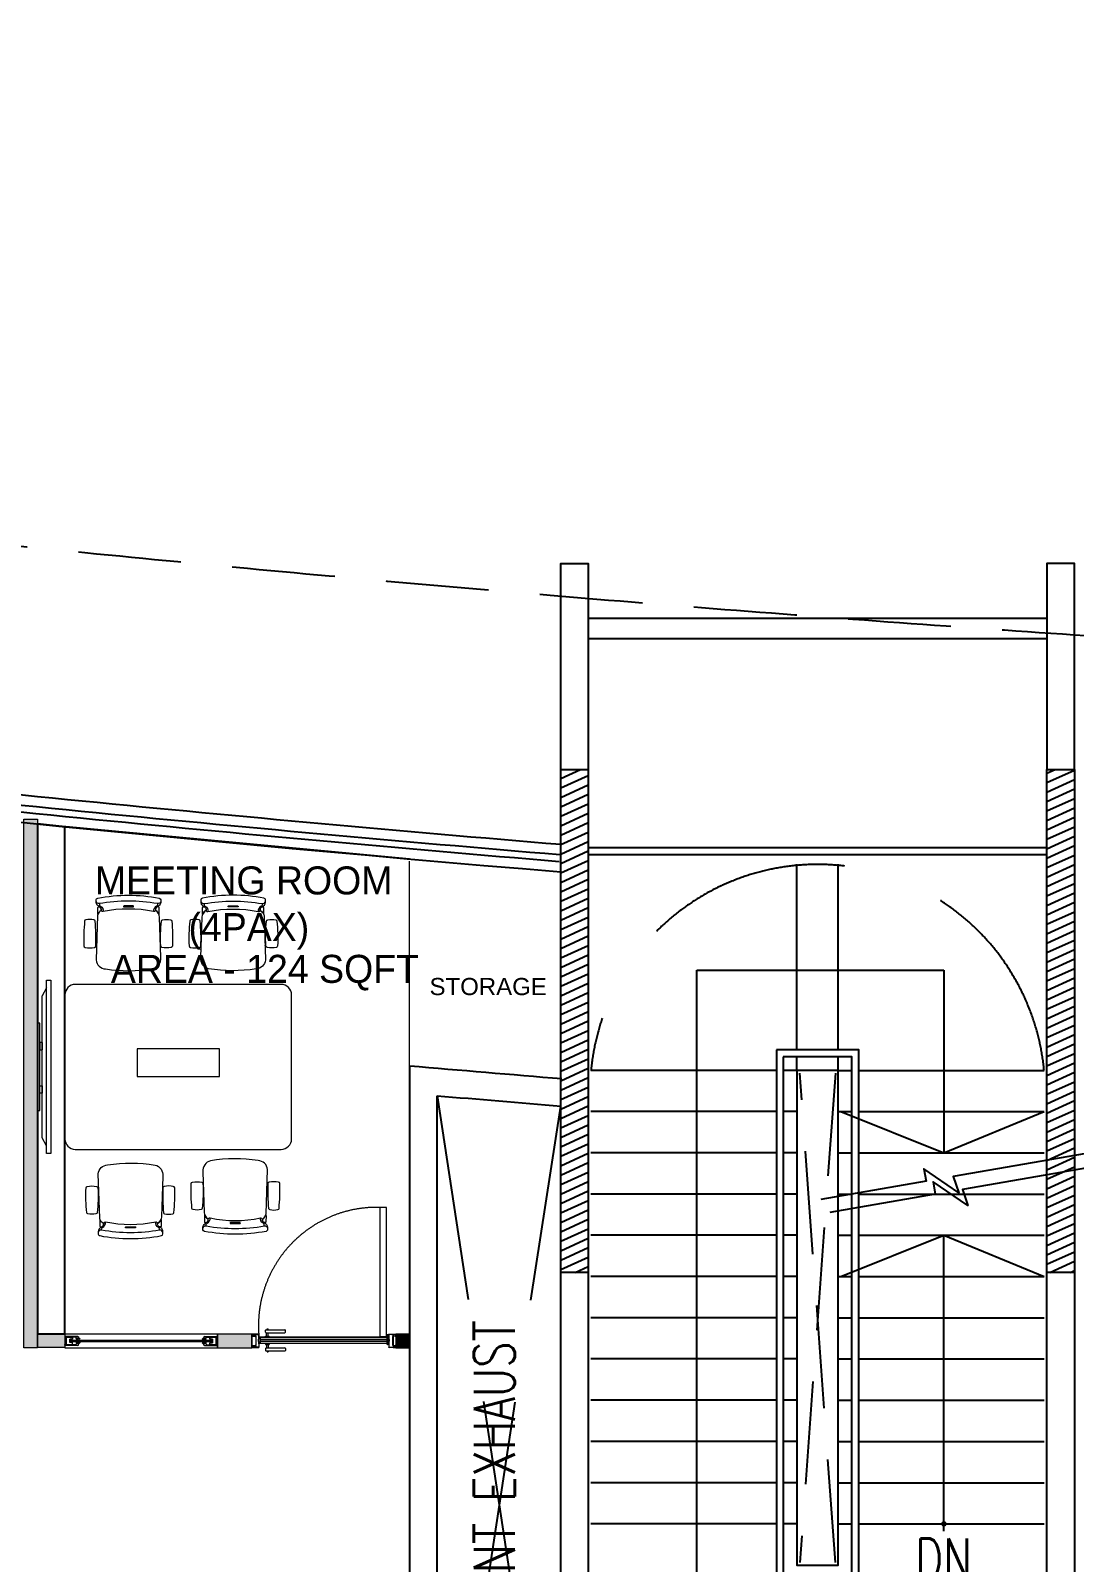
# Model space of a CAD drawing. Header units: millimetres. Extents: x -774950 to -670403, y -1165325 to -1109738.
# Drawn here: x -733254 to -725654, y -1121300 to -1110153 of the extents above; entities that cross this region are included whole.
import ezdxf
from ezdxf.enums import TextEntityAlignment as Align

# ---------------------------------------------------------------- set-up
doc = ezdxf.new("R2010")
doc.units = ezdxf.units.MM
doc.header["$LTSCALE"] = 3000
doc.header["$MEASUREMENT"] = 0
for name, pattern in [('DASHED', [0.75, 0.5, -0.25]), ('DASHED2', [0.375, 0.25, -0.125]), ('HIDDEN', [0.375, 0.25, -0.125])]:
    doc.linetypes.add(name, pattern=pattern)
doc.layers.get('0').update_dxf_attribs({"linetype": 'CONTINUOUS'})
for name, color, linetype, lineweight in [('1-fur', 8, 'CONTINUOUS', 0), ('A-DOOR-FULL', 40, 'CONTINUOUS', 18), ('A-WALL', 26, 'CONTINUOUS', 25), ('AI-FURN', 7, 'CONTINUOUS', 20), ('DR-GLASS', 170, 'CONTINUOUS', 13), ('I- FURN', 251, 'CONTINUOUS', 9), ('IN-DOOR', 8, 'CONTINUOUS', 0), ('PR-ALU SECTION', 8, 'CONTINUOUS', 9), ('PR-HATCH', 8, 'CONTINUOUS', 0), ('PR-LINE', 8, 'DASHED2', 9), ('T-LAYOUT', 7, 'CONTINUOUS', 13), ('TAGING', 253, 'CONTINUOUS', 5), ('TOA- AV', 7, 'CONTINUOUS', 9)]:
    doc.layers.add(name, color=color, linetype=linetype, lineweight=lineweight)
for name, color, linetype in [('CORE-COLUMN', 250, 'CONTINUOUS'), ('HATCH', 8, 'CONTINUOUS'), ('hid', 251, 'HIDDEN'), ('RADIUS', 8, 'HIDDEN'), ('RAILING', 251, 'CONTINUOUS'), ('SLABLINE', 3, 'CONTINUOUS'), ('STAIR', 251, 'CONTINUOUS'), ('str_col_hatch', 8, 'CONTINUOUS'), ('TEXT', 7, 'CONTINUOUS'), ('WALL', 16, 'CONTINUOUS'), ('WIN', 5, 'CONTINUOUS')]:
    doc.layers.add(name, color=color, linetype=linetype)
doc.layers.add('PR- GLASS', color=7, linetype='CONTINUOUS', lineweight=9, true_color=0x0505ff)
doc.layers.add('PR-FULL HT', color=7, linetype='CONTINUOUS', lineweight=13, true_color=0x6e3e30)
doc.styles.add('CENTURY GOTHIC', font='GOTHIC.TTF')
doc.styles.add('WIDTH65', font='simplex.shx', dxfattribs={"width": 0.65})

# ---------------------------------------------------------------- blocks, each defined once
blk = doc.blocks.new('vw layout final block')
at = {"layer": 'str_col_hatch'}
h = blk.add_hatch(dxfattribs=at)
h.set_pattern_fill('ANSI31', color=256, scale=500, angle=-20.4141, style=0)
h.set_pattern_definition([(24.585875, (61101.653, -943474.8), (-26.003539, 56.833669), [])])
h.paths.add_polyline_path([(-604226, -1030274), (-604426, -1030274), (-604426, -1031474), (-604226, -1031474)])
h.paths.add_polyline_path([(-600686, -1030274), (-600886, -1030274), (-600886, -1031474), (-600686, -1031474)])
h.paths.add_polyline_path([(-600686, -1022964), (-600886, -1022964), (-600886, -1026624), (-600686, -1026624)])
h.paths.add_polyline_path([(-604226, -1022964), (-604426, -1022964), (-604426, -1026624), (-604226, -1026624)])
at = {"layer": 'CORE-COLUMN'}
for p, q in [((-600886, -1026624), (-600886, -1022964)), ((-600886, -1022964), (-600686, -1022964)), ((-600686, -1022964), (-600686, -1026624)), ((-604226, -1026624), (-604426, -1026624)), ((-600686, -1026624), (-600886, -1026624))]:
    blk.add_line(p, q, dxfattribs=at)
for points in [[(-604426, -1026624), (-604426, -1022964), (-604226, -1022964)], [(-604226, -1022964), (-604226, -1026624)]]:
    blk.add_lwpolyline(points, dxfattribs=at)
at = {"layer": 'hid'}
for p, q in [((-602426, -1028734), (-602686, -1025174)), ((-602426, -1025174), (-602686, -1028734))]:
    blk.add_line(p, q, dxfattribs=at)
at = {"layer": 'hid', "ltscale": 2}
for p, q in [((-605326, -1025338), (-604426, -1031274)), ((-605326, -1031274), (-604426, -1025414))]:
    blk.add_line(p, q, dxfattribs=at)
at = {"layer": 'hid', "color": 8, "linetype": 'HIDDEN', "ltscale": 2}
blk.add_arc((-602556, -1025312), 1657, 5.4526, 174.5474, dxfattribs=at)
at = {"layer": 'RADIUS', "linetype": 'HIDDEN'}
blk.add_arc((-585636, -796986), 225500, 258.03557, 280.18531, dxfattribs=at)
at = {"layer": 'RAILING'}
for p, q in [((-600886, -1023534), (-604226, -1023534)), ((-600886, -1023584), (-604226, -1023584))]:
    blk.add_line(p, q, dxfattribs=at)
for points in [[(-602856, -1025004), (-602856, -1028904), (-602256, -1028904), (-602256, -1025004)], [(-602806, -1025054), (-602806, -1028854), (-602306, -1028854), (-602306, -1025054)]]:
    blk.add_lwpolyline(points, close=True, dxfattribs=at)
at = {"layer": 'SLABLINE'}
blk.add_arc((-585636, -796986), 227500, 260.74207, 265.26235, dxfattribs=at)
at = {"layer": 'STAIR'}
for p, q in [((-602706, -1025004), (-602706, -1023654)), ((-602406, -1025004), (-602406, -1023654)), ((-602706, -1025154), (-602706, -1025054)), ((-602406, -1025154), (-602406, -1025054)), ((-602856, -1025154), (-604206, -1025154)), ((-602706, -1025154), (-602806, -1025154)), ((-602406, -1025154), (-602306, -1025154)), ((-602256, -1025154), (-600906, -1025154)), ((-602856, -1025454), (-604206, -1025454)), ((-602706, -1025454), (-602806, -1025454)), ((-602406, -1025454), (-602306, -1025454)), ((-602256, -1025454), (-600906, -1025454)), ((-602856, -1025754), (-604206, -1025754)), ((-602706, -1025754), (-602806, -1025754)), ((-602406, -1025754), (-602306, -1025754)), ((-602256, -1025754), (-600906, -1025754)), ((-602856, -1026054), (-604206, -1026054)), ((-602706, -1026054), (-602806, -1026054)), ((-602406, -1026054), (-602306, -1026054)), ((-602256, -1026054), (-600906, -1026054)), ((-602856, -1026354), (-604206, -1026354)), ((-602706, -1026354), (-602806, -1026354)), ((-602406, -1026354), (-602306, -1026354)), ((-602256, -1026354), (-600906, -1026354)), ((-602856, -1026654), (-604206, -1026654)), ((-602706, -1026654), (-602806, -1026654)), ((-602406, -1026654), (-602306, -1026654)), ((-602256, -1026654), (-600906, -1026654)), ((-602856, -1026954), (-604206, -1026954)), ((-602706, -1026954), (-602806, -1026954)), ((-602406, -1026954), (-602306, -1026954)), ((-602256, -1026954), (-600906, -1026954)), ((-602856, -1027254), (-604206, -1027254)), ((-602706, -1027254), (-602806, -1027254)), ((-602406, -1027254), (-602306, -1027254)), ((-602256, -1027254), (-600906, -1027254)), ((-602856, -1027554), (-604206, -1027554)), ((-602706, -1027554), (-602806, -1027554)), ((-602406, -1027554), (-602306, -1027554)), ((-602256, -1027554), (-600906, -1027554)), ((-602856, -1027854), (-604206, -1027854)), ((-602706, -1027854), (-602806, -1027854)), ((-602406, -1027854), (-602306, -1027854)), ((-602256, -1027854), (-600906, -1027854)), ((-602856, -1028154), (-604206, -1028154)), ((-602706, -1028154), (-602806, -1028154)), ((-602406, -1028154), (-602306, -1028154)), ((-602256, -1028154), (-600906, -1028154)), ((-602856, -1028454), (-604206, -1028454)), ((-602706, -1028454), (-602806, -1028454)), ((-602406, -1028454), (-602306, -1028454)), ((-602256, -1028454), (-600906, -1028454))]:
    blk.add_line(p, q, dxfattribs=at)
blk.add_lwpolyline([(-602706, -1025154), (-602706, -1028754), (-602406, -1028754), (-602406, -1025154)], close=True, dxfattribs=at)
at = {"layer": 'TEXT'}
for p, q in [((-603436, -1028806), (-603436, -1024424)), ((-603436, -1024424), (-601636, -1024424)), ((-601636, -1024424), (-601636, -1025754)), ((-601636, -1028506), (-601636, -1026354))]:
    blk.add_line(p, q, dxfattribs=at)
for points in [[(-602386, -1025454), (-601636, -1025754), (-600906, -1025454)], [(-600545, -1025750), (-601568, -1025927), (-601528, -1026044), (-601782, -1025870), (-601766, -1025961), (-602532, -1026094)], [(-600478, -1025844), (-601501, -1026021), (-601461, -1026138), (-601715, -1025964), (-601699, -1026055), (-602466, -1026187)], [(-602386, -1026654), (-601636, -1026354), (-600906, -1026654)]]:
    blk.add_lwpolyline(points, dxfattribs=at)
at = {"layer": 'TEXT', "const_width": 20}
blk.add_lwpolyline([(-601626, -1028454, 1), (-601646, -1028454, 1)], format="xyb", close=True, dxfattribs=at)
at = {"layer": 'WALL'}
for p, q in [((-605526, -1031474), (-605526, -1025120)), ((-605326, -1031274), (-605326, -1025338)), ((-600686, -1026624), (-600686, -1030274))]:
    blk.add_line(p, q, dxfattribs=at)
for points in [[(-604426, -1022964), (-604426, -1021464), (-604226, -1021464), (-604226, -1022964)], [(-600686, -1022964), (-600686, -1021464), (-600886, -1021464), (-600886, -1022964)], [(-604426, -1030274), (-604426, -1026624)], [(-604226, -1026624), (-604226, -1030274)], [(-600886, -1030274), (-600886, -1026624)]]:
    blk.add_lwpolyline(points, dxfattribs=at)
for radius, start, end in [(229288, 265.02353, 265.30144), (229488, 265.078, 265.30349)]:
    blk.add_arc((-585636, -796696), radius, start, end, dxfattribs=at)
at = {"layer": 'WIN'}
for p, q in [((-600886, -1021864), (-604226, -1021864)), ((-600886, -1022014), (-604226, -1022014))]:
    blk.add_line(p, q, dxfattribs=at)
for radius, start in [(227300, 263.49464), (227425, 263.49452), (227375, 263.49457)]:
    blk.add_arc((-585636, -796986), radius, start, 265.25817, dxfattribs=at)
at = {"layer": 'TEXT', "style": 'WIDTH65', "width": 0.75}
for s, rotation, p in [('BASEMENT EXHAUST', 90, (-604910, -1028476, 0)), ('DN', 0, (-601637, -1028710))]:
    blk.add_text(s, height=300, rotation=rotation, dxfattribs=at).set_placement(p, align=Align.MIDDLE)
blk = doc.blocks.new('*U105')
at = {"layer": 'PR-HATCH'}
h = blk.add_hatch(color=256, dxfattribs=at)
h.dxf.hatch_style = 1
h.paths.add_polyline_path([(-86978, -39967), (-83131, -39967), (-83131, -39867), (-86978, -39867)])
at = {"layer": 'PR-FULL HT', "elevation": 0}
blk.add_lwpolyline([(-86978, -39967), (-83131, -39967), (-83131, -39867), (-86978, -39867)], close=True, dxfattribs=at)
blk = doc.blocks.new('CHAIR - STEELCASE - LETSB')
at = {"layer": 'I- FURN'}
blk.add_lwpolyline([(-513, 242, 0.34479), (-528, 230, 0.096497), (-528, -218, 0.361045), (-516, -229), (-494, -229, 0.246071), (-466, -205, -0.226994), (-446, -191), (-440, -191, 0.417254), (-430, -177, -0.104406), (-430, 189, 0.398452), (-439, 204, -0.367565), (-466, 218, 0.274839), (-497, 242)], format="xyb", close=True, dxfattribs=at)
at = {"layer": 'I- FURN', "color": 24, "lineweight": 9}
for points in [[(-508, -229, 0.46809), (-488, -205, -0.090711), (-488, 218, 0.462177), (-507, 242, -100.177069)], [(-488, 217), (-478, 217, -0.321496), (-469, 210, 0.282757), (-430, 188, -1.025051)], [(-488, -205), (-478, -205, 0.321496), (-469, -198, -0.282757), (-430, -176, 1.025051)]]:
    blk.add_lwpolyline(points, format="xyb", dxfattribs=at)
at = {"layer": 'I- FURN', "color": 8, "lineweight": 5}
blk.add_lwpolyline([(-464, 213, 0.188155), (-445, 203), (-439, 204, -0.15219), (-410, 229, 0.211085), (-414, 230), (-459, 229, 0.414214), (-464, 223)], format="xyb", close=True, dxfattribs=at)
at = {"layer": 'I- FURN'}
blk.add_lwpolyline([(-95, -229), (-390, -220, -0.232948), (-440, -191, 0.417374), (-430, -177, -0.10441), (-430, 189, 0.39834), (-439, 204, -0.21659), (-401, 231), (-78, 242, -0.366213), (-13, 173, -0.077985), (-14, -173, -0.376278), (-95, -229)], format="xyb", dxfattribs=at)
at = {"layer": 'I- FURN', "color": 24, "lineweight": 9}
for points in [[(-370, 258, -0.089353), (-370, 317, -0.334929), (-361, 325, -0.034973), (-180, 330, -0.382328), (-170, 321, -0.10237), (-170, 253, -0.318036), (-180, 244, -0.036857), (-361, 249, -0.333729)], [(-370, -242, 0.089353), (-370, -301, 0.334929), (-361, -309, 0.034973), (-180, -315, 0.382328), (-170, -305, 0.10237), (-170, -238, 0.318036), (-180, -229, 0.036857), (-361, -234, 0.333729)]]:
    blk.add_lwpolyline(points, format="xyb", close=True, dxfattribs=at)
at = {"layer": 'I- FURN', "color": 8, "lineweight": 5}
for points in [[(-216, 237), (-214, 243)], [(-184, 244), (-186, 238)], [(-218, -225), (-217, -228)], [(-188, -228), (-189, -226)]]:
    blk.add_lwpolyline(points, dxfattribs=at)
for points in [[(-471, -25, -0.007805), (-471, 37, -0.087218), (-470, 43, -0.229267), (-469, 43), (-466, 43, -0.210582), (-464, 38, 0.008162), (-464, -24, -0.166545), (-465, -31, -0.375811), (-466, -31), (-469, -31, -0.246214), (-471, -28, 0.024513), (-471, -25, -1.199362)], [(-446, -191), (-440, -191, 0.15219), (-410, -215, -0.211085), (-414, -217), (-459, -217, -0.414214), (-464, -212), (-464, -202)]]:
    blk.add_lwpolyline(points, format="xyb", dxfattribs=at)
blk = doc.blocks.new('*U104')
at = {"layer": 'PR-HATCH'}
h = blk.add_hatch(color=256, dxfattribs=at)
h.dxf.hatch_style = 1
h.paths.add_polyline_path([(-84750, -39967), (-84650, -39967), (-84650, -39867), (-84750, -39867)])
at = {"layer": 'PR-FULL HT', "elevation": 0}
blk.add_lwpolyline([(-84750, -39967), (-84650, -39967), (-84650, -39867), (-84750, -39867)], close=True, dxfattribs=at)
blk = doc.blocks.new('A$C60412B90')
at = {"layer": 'TOA- AV', "color": 6}
for p, q in [((-100, 55), (1343, 55)), ((-37, 55), (30, 91)), ((1280, 55), (1213, 91))]:
    blk.add_line(p, q, dxfattribs=at)
at = {"layer": 'TOA- AV', "color": 30, "true_color": 0xf8991e}
blk.add_line((257, 111), (987, 111), dxfattribs=at)
for points in [[(987, 111), (987, 131), (257, 131), (257, 111)], [(403, 91), (464, 91)], [(825, 91), (764, 91)]]:
    blk.add_lwpolyline(points, dxfattribs=at)
at = {"layer": 'TOA- AV', "color": 6}
for points in [[(1343, 55), (1343, 20), (-100, 20), (-100, 55)], [(30, 91), (1213, 91)]]:
    blk.add_lwpolyline(points, dxfattribs=at)
at = {"layer": 'TOA- AV', "color": 30, "true_color": 0xf8991e}
for points in [[(403, 111), (464, 111), (464, 91), (403, 91)], [(825, 111), (764, 111), (764, 91), (825, 91)]]:
    blk.add_lwpolyline(points, close=True, dxfattribs=at)
blk = doc.blocks.new('*U170')
at = {"layer": 'PR-HATCH'}
h = blk.add_hatch(color=256, dxfattribs=at)
h.dxf.hatch_style = 1
h.paths.add_polyline_path([(-90884, -39967), (-90684, -39967), (-90684, -39867), (-90884, -39867)])
at = {"layer": 'PR-FULL HT', "elevation": 0}
blk.add_lwpolyline([(-90884, -39967), (-90684, -39967), (-90684, -39867), (-90884, -39867)], close=True, dxfattribs=at)
blk = doc.blocks.new('GLASS PATCH')
at = {"layer": 'PR-ALU SECTION'}
for p, q in [((-11245.2, -11600.3), (-11245.2, -11602.3)), ((-11244.2, -11600.3), (-11245.2, -11600.3)), ((-11245.2, -11602.3), (-11242.7, -11602.3)), ((-11244.2, -11599.3), (-11244.2, -11600.3)), ((-11207.2, -11599.3), (-11244.2, -11599.3)), ((-11242.7, -11622.3), (-11242.7, -11602.3)), ((-11241.2, -11623.8), (-11241.2, -11600.8)), ((-11213, -11600.8), (-11241.2, -11600.8)), ((-11241.2, -11601.3), (-11222.7, -11601.3)), ((-11222.7, -11607.3), (-11230.7, -11607.3)), ((-11230.7, -11617.3), (-11230.7, -11607.3)), ((-11222.7, -11601.3), (-11222.7, -11607.3)), ((-11211.2, -11604.5), (-11213, -11600.8)), ((-11212.4, -11606.4), (-11211.2, -11604.5)), ((-11211.2, -11607.3), (-11212.4, -11606.4)), ((-11206.2, -11604.5), (-11211.2, -11604.5)), ((-11211.2, -11604.5), (-11210, -11605.6)), ((-11210, -11605.6), (-11205.1, -11605.6)), ((-11207.2, -11599.3), (-11205.2, -11600)), ((-11206.2, -11605.5), (-11206.2, -11604.5)), ((-11205.2, -11605.5), (-11206.2, -11605.5)), ((-11205.2, -11600), (-11205.2, -11605.5)), ((-11205.1, -11602.9), (-11205.1, -11605.6)), ((-11200.5, -11607.3), (-11205.1, -11602.9)), ((-11245.2, -11624.3), (-11245.2, -11622.3)), ((-11245.2, -11622.3), (-11242.7, -11622.3)), ((-11244.2, -11624.3), (-11245.2, -11624.3)), ((-11244.2, -11625.3), (-11244.2, -11624.3)), ((-11207.2, -11625.3), (-11244.2, -11625.3)), ((-11241.2, -11623.3), (-11222.7, -11623.3)), ((-11213, -11623.8), (-11241.2, -11623.8)), ((-11222.7, -11617.3), (-11230.7, -11617.3)), ((-11222.7, -11623.3), (-11222.7, -11617.3)), ((-11211.2, -11620.1), (-11213, -11623.8)), ((-11211.2, -11617.3), (-11212.4, -11618.1)), ((-11212.4, -11618.1), (-11211.2, -11620.1)), ((-11211.2, -11620.1), (-11210, -11618.9)), ((-11206.2, -11620.1), (-11211.2, -11620.1)), ((-11210, -11618.9), (-11205.1, -11618.9)), ((-11207.2, -11625.3), (-11205.2, -11624.6)), ((-11205.2, -11619.1), (-11206.2, -11619.1)), ((-11206.2, -11619.1), (-11206.2, -11620.1)), ((-11205.2, -11624.6), (-11205.2, -11619.1)), ((-11200.5, -11617.3), (-11205.1, -11621.7)), ((-11205.1, -11621.7), (-11205.1, -11618.9))]:
    blk.add_line(p, q, dxfattribs=at)
blk.add_lwpolyline([(-11241.2, -11601.3), (-11222.7, -11601.3), (-11222.7, -11607.3), (-11230.7, -11607.3), (-11230.7, -11617.3), (-11222.7, -11617.3), (-11222.7, -11623.3), (-11241.2, -11623.3)], close=True, dxfattribs=at)
for points, knots in [([(-11207.6, -11607.3), (-11208.8, -11606.7), (-11210.2, -11606), (-11211.1, -11607.1), (-11211.2, -11607.3)], [0, 0, 0, 0, 3.277935, 3.838999, 3.838999, 3.838999, 3.838999]), ([(-11204.1, -11607.3), (-11205.3, -11606.7), (-11206.7, -11606), (-11207.6, -11607.1), (-11207.6, -11607.3)], [0, 0, 0, 0, 3.196261, 3.767448, 3.767448, 3.767448, 3.767448]), ([(-11200.5, -11607.3), (-11202.1, -11606.6), (-11203.9, -11605.8), (-11204.1, -11607.2), (-11204.1, -11607.3)], [0, 0, 0, 0, 3.605923, 3.8901, 3.8901, 3.8901, 3.8901]), ([(-11207.6, -11617.3), (-11208.8, -11617.9), (-11210.2, -11618.6), (-11211.1, -11617.5), (-11211.2, -11617.3)], [0, 0, 0, 0, 3.277935, 3.838999, 3.838999, 3.838999, 3.838999]), ([(-11204.1, -11617.3), (-11205.3, -11617.9), (-11206.7, -11618.6), (-11207.6, -11617.5), (-11207.6, -11617.3)], [0, 0, 0, 0, 3.196261, 3.767448, 3.767448, 3.767448, 3.767448]), ([(-11200.5, -11617.3), (-11202.1, -11618), (-11203.9, -11618.7), (-11204.1, -11617.4), (-11204.1, -11617.3)], [0, 0, 0, 0, 3.605923, 3.8901, 3.8901, 3.8901, 3.8901])]:
    blk.add_open_spline(points, degree=3, knots=knots, dxfattribs=at)
blk = doc.blocks.new('*U171')
at = {"layer": 'PR- GLASS', "elevation": 0}
blk.add_lwpolyline([(-78535, -32841), (-78535, -32853), (-79572, -32853), (-79572, -32841)], close=True, dxfattribs=at)
at = {"layer": 'PR-LINE', "ltscale": 5, "elevation": 0}
blk.add_lwpolyline([(-79609, -32797), (-79609, -32897), (-78499, -32897), (-78499, -32797)], close=True, dxfattribs=at)
at = {"layer": 'PR-ALU SECTION'}
for p, xscale, yscale, zscale, rotation in [((-51659, -61709, 0), -2.485489525280363, 2.485489525280353, 2.485489525280353, 179.9999854000356), ((-106449, -61709, 0), 2.485489525280364, 2.485489525280364, 2.485489525280364, 179.9999854002671)]:
    blk.add_blockref('GLASS PATCH', p, dxfattribs=dict(at, xscale=xscale, yscale=yscale, zscale=zscale, rotation=rotation))
blk = doc.blocks.new('rub1')
at = {"lineweight": 20}
h = blk.add_hatch(color=8, dxfattribs=at)
h.paths.add_polyline_path([(285.1, 663.6), (284.4, 663.6, 0.06789), (284.3, 663.1), (284, 663.1), (284, 663.6), (283.7, 663.6), (283.7, 662.4), (284, 662.4), (284, 662.9), (284.3, 662.9, 0.066804), (284.4, 662.3), (285.1, 662.3, 0.299446), (285.5, 662.9), (285.5, 663.1, 0.299446)])
h.paths.add_polyline_path([(285.4, 663.1), (285.4, 662.9, -0.365226), (285, 662.5), (284.6, 662.5, -0.12053), (284.6, 663.5), (285, 663.5, -0.209232)], flags=16)
at = {"layer": '1-fur', "color": 8, "lineweight": 20}
for p, q in [((284.4, 663.6), (285.1, 663.6)), ((284.4, 662.3), (285.1, 662.3)), ((284.6, 663.5), (285, 663.5)), ((284.6, 662.5), (285, 662.5)), ((285.4, 663.1), (285.4, 662.9)), ((285.5, 663.1), (285.5, 662.9))]:
    blk.add_line(p, q, dxfattribs=at)
for points in [[(284, 662.9), (284, 662.4), (283.7, 662.4), (283.7, 663.6), (284, 663.6), (284, 663.1)], [(284.3, 663.1), (284, 663.1)], [(284, 662.9), (284.3, 662.9)]]:
    blk.add_lwpolyline(points, dxfattribs=at)
for centre, radius, start, end in [((286.3, 663), 1.99, 160.4255, 175.9608), ((286.3, 663), 1.99, 182.636, 197.9236), ((286.5, 663), 1.99, 165.4708, 192.9616), ((284.8, 662.9), 0.623, 16.2565, 63.5269), ((285, 662.9), 0.413, 282.3178, 2.5719), ((284.9, 663), 0.623, 3.1317, 69.8122), ((284.9, 662.9), 0.623, 290.1878, 356.8683)]:
    blk.add_arc(centre, radius, start, end, dxfattribs=at)
blk = doc.blocks.new('*U241')
at = {"layer": 'IN-DOOR', "color": 8, "ltscale": 2}
for p, q in [((-32.56, 3.81), (-32.56, 4.31)), ((-32.45, 4.42), (-27.72, 4.42)), ((-32.13, 4.42), (-32.13, 4.64)), ((-32.13, 4.64), (-31.89, 4.64)), ((-31.89, 4.42), (-31.89, 4.64)), ((-27.61, 3.81), (-27.61, 4.31)), ((-36, 3.3), (-36, 0)), ((-36, 3.29), (-36, 2.86)), ((-36, 0.44), (-36, 0.01)), ((-34.92, 3.3), (-35.99, 3.3)), ((-35.99, 0), (-34.92, 0)), ((-35.98, 2.84), (-35.92, 2.84)), ((-35.92, 0.46), (-35.98, 0.46)), ((-35.96, 3.17), (-35.96, 3.25)), ((-35.96, 0.05), (-35.96, 0.13)), ((-35.95, 3.26), (-34.97, 3.26)), ((-34.97, 0.04), (-35.95, 0.04)), ((-35.91, 2.83), (-35.91, 2.79)), ((-35.91, 0.5), (-35.91, 0.47)), ((-35.9, 2.78), (-35.83, 2.76)), ((-35.83, 0.54), (-35.9, 0.51)), ((-35.82, 2.77), (-35.86, 2.83)), ((-35.86, 0.47), (-35.82, 0.53)), ((-35.85, 2.84), (-35.11, 2.84)), ((-35.11, 0.46), (-35.85, 0.46)), ((-35.09, 2.88), (-35.81, 2.88)), ((-35.81, 0.42), (-35.09, 0.42)), ((-35.09, 2.82), (-35.11, 2.77)), ((-35.11, 0.52), (-35.09, 0.48)), ((-35.09, 2.76), (-34.98, 2.76)), ((-34.98, 0.54), (-35.09, 0.54)), ((-35.04, 2.83), (-35.04, 2.83)), ((-35.04, 0.47), (-35.04, 0.47)), ((-35.03, 0.2), (-35.03, 0.14)), ((-34.93, 2.81), (-35.02, 2.81)), ((-35.02, 0.49), (-34.93, 0.49)), ((-35.01, 0.22), (-35.01, 0.22)), ((-35.01, 0.12), (-34.93, 0.12)), ((-34.98, 0.18), (-34.99, 0.2)), ((-34.96, 1.81), (-34.97, 1.8)), ((-34.97, 1.8), (-34.96, 1.79)), ((-34.96, 3.25), (-34.96, 3.2)), ((-34.96, 2.74), (-34.96, 1.81)), ((-34.96, 1.79), (-34.96, 0.56)), ((-34.93, 0.16), (-34.96, 0.16)), ((-34.96, 0.1), (-34.96, 0.05)), ((-34.94, 3.18), (-34.94, 3.18)), ((-34.94, 0.12), (-34.94, 0.12)), ((-34.88, 0.19), (-34.92, 0.17)), ((-34.91, 3.21), (-34.91, 3.29)), ((-34.91, 0.51), (-34.91, 2.79)), ((-34.91, 0.1), (-34.91, 0.02)), ((-34.91, 0.01), (-34.91, 0.09)), ((-34.89, 0), (-34.2, 0)), ((-34.87, 0.08), (-34.85, 0.18)), ((-34.83, 0.06), (-34.85, 0.06)), ((-34.81, 0.05), (-34.82, 0.07)), ((-34.79, 0.07), (-34.8, 0.05)), ((-34.3, 0.06), (-34.77, 0.06)), ((-34.2, 0.81), (-34.2, 0)), ((-32.56, 2.62), (-32.56, 2.84)), ((-32.56, 2.84), (-31.66, 2.84)), ((-32.56, 2.62), (-31.66, 2.62)), ((-32.56, 0.98), (-32.56, 0.77)), ((-32.56, 0.98), (-31.66, 0.98)), ((-32.56, 0.77), (-31.66, 0.77)), ((-32.45, 3.7), (-27.72, 3.7)), ((-32.34, 2.84), (-32.34, 3.7)), ((-32.34, 0.77), (-32.34, -0.1)), ((-31.87, 2.84), (-31.87, 3.7)), ((-31.87, 0.77), (-31.87, -0.1)), ((-31.66, 2.62), (-31.66, 2.84)), ((-31.66, 0.98), (-31.66, 0.77)), ((-1.8, 0), (-1.8, 0.1)), ((-0.81, 0), (-1.8, 0)), ((-1.76, 0.06), (-1.65, 0.06)), ((-1.63, 0.07), (-1.62, 0.05)), ((-1.61, 0.05), (-0.88, 0.07)), ((-0.87, 0.06), (-0.86, 0.06)), ((-0.84, 0.08), (-0.85, 0.18)), ((-0.82, 0.19), (-0.79, 0.17)), ((-0.79, 3.21), (-0.79, 3.29)), ((-0.79, 0.51), (-0.79, 2.79)), ((-0.79, 0.1), (-0.79, 0.02)), ((-0.79, 0.01), (-0.79, 0.09)), ((-0.78, 3.3), (-0.01, 3.3)), ((-0.78, 0.16), (-0.74, 0.16)), ((-0.01, 0), (-0.78, 0)), ((-0.77, 2.81), (-0.68, 2.81)), ((-0.68, 0.49), (-0.77, 0.49)), ((-0.69, 0.12), (-0.77, 0.12)), ((-0.76, 3.18), (-0.76, 3.18)), ((-0.76, 0.12), (-0.76, 0.12)), ((-0.75, 3.25), (-0.75, 3.2)), ((-0.75, 0.1), (-0.75, 0.05)), ((-0.74, 2.74), (-0.74, 1.81)), ((-0.74, 1.81), (-0.73, 1.8)), ((-0.73, 1.8), (-0.74, 1.79)), ((-0.74, 1.79), (-0.74, 0.56)), ((-0.05, 3.26), (-0.73, 3.26)), ((-0.73, 0.04), (-0.05, 0.04)), ((-0.61, 2.76), (-0.72, 2.76)), ((-0.72, 0.54), (-0.62, 0.54)), ((-0.72, 0.18), (-0.71, 0.2)), ((-0.69, 0.22), (-0.69, 0.22)), ((-0.68, 0.2), (-0.68, 0.14)), ((-0.67, 2.83), (-0.67, 2.83)), ((-0.67, 0.47), (-0.67, 0.47)), ((-0.62, 2.82), (-0.59, 2.77)), ((-0.6, 0.52), (-0.62, 0.48)), ((-0.61, 2.88), (-0.19, 2.88)), ((-0.19, 0.42), (-0.61, 0.42)), ((-0.15, 2.84), (-0.6, 2.84)), ((-0.6, 0.46), (-0.15, 0.46)), ((-0.18, 2.77), (-0.14, 2.83)), ((-0.14, 0.47), (-0.18, 0.53)), ((-0.1, 2.78), (-0.17, 2.76)), ((-0.17, 0.54), (-0.1, 0.51)), ((-0.09, 2.83), (-0.09, 2.79)), ((-0.09, 0.5), (-0.09, 0.47)), ((-0.02, 2.84), (-0.08, 2.84)), ((-0.08, 0.46), (-0.02, 0.46)), ((-0.04, 3.17), (-0.04, 3.25)), ((-0.04, 0.05), (-0.04, 0.13)), ((0, 3.3), (0, 0)), ((0, 3.29), (0, 2.86)), ((0, 0.44), (0, 0.01)), ((-32.56, -0.21), (-32.56, -0.71)), ((-32.45, -0.1), (-27.72, -0.1)), ((-32.45, -0.82), (-27.72, -0.82)), ((-32.13, -0.82), (-32.13, -1.03)), ((-32.13, -1.03), (-31.89, -1.03)), ((-31.89, -0.82), (-31.89, -1.03)), ((-27.61, -0.21), (-27.61, -0.71))]:
    blk.add_line(p, q, dxfattribs=at)
at = {"layer": 'IN-DOOR', "color": 8, "ltscale": 3}
for p, q in [((-35.03, 3.16), (-35.03, 3.09)), ((-34.93, 3.18), (-35.01, 3.18)), ((-35.01, 3.08), (-35.01, 3.08)), ((-35, 3.09), (-34.98, 3.12)), ((-34.96, 3.13), (-34.93, 3.13)), ((-34.92, 3.13), (-34.9, 3.11)), ((-34.91, 3.28), (-34.91, 3.2)), ((-34.21, 3.3), (-34.89, 3.3)), ((-34.87, 3.12), (-34.87, 3.22)), ((-34.85, 3.24), (-34.83, 3.24)), ((-34.82, 3.23), (-34.81, 3.24)), ((-34.8, 3.24), (-34.79, 3.23)), ((-34.77, 3.24), (-34.3, 3.24)), ((-34.4, 2.03), (-34.4, 1.57)), ((-34.3, 2.07), (-34.36, 2.07)), ((-34.35, 1.53), (-34.3, 1.53)), ((-34.34, 1.83), (-34.34, 1.99)), ((-34.34, 1.61), (-34.34, 1.77)), ((-34.31, 2), (-34.23, 1.98)), ((-34.23, 1.62), (-34.31, 1.6)), ((-34.27, 1.04), (-34.28, 1.03)), ((-34.28, 1.01), (-34.27, 1)), ((-34.26, 2.56), (-34.27, 2.55)), ((-34.27, 2.55), (-34.26, 2.54)), ((-34.26, 3.2), (-34.26, 2.56)), ((-34.26, 2.54), (-34.26, 2.11)), ((-34.26, 1.49), (-34.26, 1.05)), ((-34.26, 0.99), (-34.26, 0.1)), ((-34.21, 2), (-34.21, 3.14)), ((-34.21, 0.91), (-34.21, 2.7)), ((-34.21, 0.82), (-34.21, 0.85)), ((-34.17, 0.89), (-34.2, 0.9)), ((-34.2, 0.86), (-34.17, 0.84)), ((-2.16, 0.77), (-2.16, 0.88)), ((-2.14, 0.9), (-2.08, 0.88)), ((-1.8, 0.75), (-2.14, 0.75)), ((-2.11, 0.85), (-2.11, 0.82)), ((-2.08, 0.84), (-2.1, 0.86)), ((-2.1, 0.81), (-1.86, 0.81)), ((-1.89, 0.89), (-1.86, 0.9)), ((-1.86, 0.86), (-1.89, 0.84)), ((-1.85, 2), (-1.85, 3.3)), ((-1.85, 3.3), (-0.81, 3.3)), ((-1.85, 0.91), (-1.85, 2.86)), ((-1.85, 0.82), (-1.85, 0.85)), ((-1.75, 2), (-1.83, 1.98)), ((-1.83, 1.62), (-1.75, 1.6)), ((-1.8, 3.2), (-1.8, 3.17)), ((-1.8, 3.17), (-1.79, 3.16)), ((-1.79, 3.16), (-1.8, 3.15)), ((-1.8, 3.15), (-1.8, 2.11)), ((-1.8, 1.49), (-1.8, 1.05)), ((-1.8, 0.99), (-1.8, 0.1)), ((-1.79, 1.04), (-1.79, 1.03)), ((-1.79, 1.01), (-1.79, 1)), ((-1.65, 3.24), (-1.76, 3.24)), ((-1.76, 2.07), (-1.7, 2.07)), ((-1.71, 1.53), (-1.76, 1.53)), ((-1.72, 1.83), (-1.72, 1.99)), ((-1.72, 1.61), (-1.72, 1.77)), ((-1.66, 2.03), (-1.66, 1.57)), ((-1.62, 3.24), (-1.63, 3.23)), ((-0.88, 3.23), (-1.61, 3.24)), ((-0.86, 3.24), (-0.87, 3.24)), ((-0.84, 3.12), (-0.84, 3.22)), ((-0.79, 3.13), (-0.81, 3.11)), ((-0.79, 3.28), (-0.79, 3.2)), ((-0.74, 3.13), (-0.78, 3.13)), ((-0.77, 3.18), (-0.69, 3.18)), ((-0.71, 3.09), (-0.72, 3.12)), ((-0.69, 3.08), (-0.7, 3.08)), ((-0.68, 3.16), (-0.68, 3.09))]:
    blk.add_line(p, q, dxfattribs=at)
at = {"layer": 'IN-DOOR', "color": 8, "linetype": 'DASHED'}
blk.add_lwpolyline([(-2.36, 2.73), (-2.36, 34.98), (-4, 34.98), (-4, 2.73)], close=True, dxfattribs=at)
at = {"layer": 'IN-DOOR', "color": 8}
for points in [[(-2.07, 2.62), (-34.21, 2.62), (-34.21, 2.49), (-2.07, 2.49)], [(-2.07, 0.98), (-34.21, 0.98), (-34.21, 1.11), (-2.07, 1.11)], [(-2.07, 2.49), (-33.9, 2.49), (-33.9, 1.11), (-2.07, 1.11)]]:
    blk.add_lwpolyline(points, dxfattribs=at)
for points in [[(-34.21, 2.49), (-33.9, 2.49), (-33.9, 1.11), (-34.21, 1.11)], [(-1.96, 2.49), (-2.28, 2.49), (-2.28, 1.11), (-1.96, 1.11)]]:
    blk.add_lwpolyline(points, close=True, dxfattribs=at)
at = {"layer": 'IN-DOOR', "color": 5}
for points in [[(-33.9, 2.02), (-2.28, 2.02)], [(-33.9, 1.58), (-2.28, 1.58)]]:
    blk.add_lwpolyline(points, dxfattribs=at)
at = {"layer": 'IN-DOOR', "color": 8, "linetype": 'Continuous', "lineweight": 25}
for points in [[(-1.95, 0.99), (-1.86, 0.99, 0.414214), (-1.85, 1), (-1.85, 2.87, 3.112272), (-2.02, 2.63, -0.513651), (-1.96, 2.59), (-1.96, 1, 0.414214)], [(-2.24, 2.77, 0.414214), (-2.22, 2.77), (-2.2, 2.77, 0.307235), (-2.05, 2.75), (-2.03, 2.73, 0.414214), (-2.02, 2.73), (-1.95, 2.81, 0.414214), (-1.96, 2.82), (-1.97, 2.84, 0.307235), (-2.02, 2.98), (-2.02, 3.01, 0.414214), (-2.03, 3.02), (-2.13, 3.04, 0.414214), (-2.14, 3.03), (-2.14, 3.01, 0.307235), (-2.24, 2.89), (-2.26, 2.88, 0.414214), (-2.27, 2.87)]]:
    blk.add_lwpolyline(points, format="xyb", close=True, dxfattribs=at)
at = {"layer": 'IN-DOOR', "color": 8, "linetype": 'DASHED'}
blk.add_arc((-4.8, 5.45), 29.53, 88.4446, 185.2074, dxfattribs=at)
at = {"layer": 'IN-DOOR', "color": 8, "ltscale": 2}
for centre, radius, start, end in [((-32.45, 4.31), 0.108, 90, 180), ((-27.72, 4.31), 0.108, 360, 90), ((-35.99, 3.29), 0.0108, 90, 180), ((-35.98, 2.86), 0.018, 180, 270), ((-35.98, 0.44), 0.018, 90, 180), ((-35.99, 0.01), 0.0108, 180, 270), ((-35.95, 3.25), 0.0108, 90, 180), ((-35.93, 3.17), 0.0288, 180, 293.5782), ((-35.93, 0.13), 0.0288, 66.4218, 180), ((-35.95, 0.05), 0.0108, 180, 270), ((-35.84, 2.8), 0.353, 84.9915, 103.4121), ((-35.92, 2.83), 0.0108, 360, 90), ((-35.92, 0.47), 0.0108, 270, 360), ((-35.85, 0.41), 0.27, 254.6491, 275.7262), ((-35.9, 2.79), 0.0108, 180, 250), ((-35.9, 0.5), 0.0108, 110, 180), ((-35.84, 0.26), 0.0648, 11.2602, 278.7398), ((-35.82, 3.04), 0.0648, 81.2602, 348.7398), ((-35.85, 2.83), 0.0108, 90, 200), ((-35.85, 0.47), 0.0108, 160, 270), ((-35.81, 2.91), 0.0288, 115.8419, 270), ((-35.81, 0.39), 0.0288, 90, 244.158), ((-35.83, 2.77), 0.0108, 250, 20), ((-35.83, 0.53), 0.0108, 340, 110), ((-35.83, 0.17), 0.0252, 278.7398, 98.7398), ((-35.81, 3.13), 0.0252, 261.2602, 81.2602), ((-35.88, 3.13), 0.204, 286.1738, 325.757), ((-35.88, 0.2), 0.173, 28.706, 71.7459), ((-35.75, 0.28), 0.0252, 191.2602, 11.2602), ((-35.74, 3.02), 0.0252, 348.7398, 168.7398), ((-35.11, 2.82), 0.018, 360, 90), ((-35.09, 2.77), 0.018, 180, 270), ((-35.09, 0.52), 0.018, 90, 180), ((-35.11, 0.48), 0.018, 270, 360), ((-35.09, 2.83), 0.054, 360, 90), ((-35.09, 0.47), 0.054, 270, 360), ((-35.02, 2.83), 0.018, 180, 270), ((-35.02, 0.47), 0.018, 90, 180), ((-35.01, 0.2), 0.018, 90, 180), ((-35.01, 0.14), 0.018, 180, 270), ((-35.01, 0.2), 0.018, 360, 90), ((-34.98, 2.74), 0.018, 360, 90), ((-34.98, 0.56), 0.018, 270, 360), ((-34.96, 0.18), 0.018, 180, 270), ((-34.97, 3.25), 0.0108, 360, 90), ((-34.97, 0.05), 0.0108, 270, 360), ((-34.94, 3.2), 0.018, 180, 270), ((-34.94, 0.1), 0.018, 90, 180), ((-34.94, 3.21), 0.0288, 270, 360), ((-34.94, 0.09), 0.0288, 360, 90), ((-34.93, 2.79), 0.018, 360, 90), ((-34.93, 0.51), 0.018, 270, 360), ((-34.93, 0.18), 0.018, 270, 315), ((-34.93, 0.1), 0.018, 360, 90), ((-34.92, 3.29), 0.0108, 360, 90), ((-34.92, 0.01), 0.0108, 270, 360), ((-34.89, 0.02), 0.018, 180, 270), ((-34.87, 0.18), 0.018, 360, 135), ((-34.85, 0.08), 0.018, 180, 270), ((-34.83, 0.08), 0.018, 270, 315), ((-34.8, 0.04), 0.0108, 45, 135), ((-34.77, 0.08), 0.018, 225, 270), ((-34.3, 0.1), 0.036, 270, 360), ((-32.45, 3.81), 0.108, 180, 270), ((-27.72, 3.81), 0.108, 270, 360), ((-1.76, 0.1), 0.036, 180, 270), ((-1.65, 0.08), 0.018, 270, 315), ((-1.62, 0.04), 0.0108, 45, 135), ((-0.87, 0.08), 0.018, 225, 270), ((-0.86, 0.08), 0.018, 270, 360), ((-0.84, 0.18), 0.018, 45, 180), ((-0.81, 0.02), 0.018, 270, 360), ((-0.78, 3.29), 0.0108, 90, 180), ((-0.76, 3.21), 0.0288, 180, 270), ((-0.77, 2.79), 0.018, 90, 180), ((-0.77, 0.51), 0.018, 180, 270), ((-0.78, 0.18), 0.018, 225, 270), ((-0.76, 0.09), 0.0288, 90, 180), ((-0.77, 0.1), 0.018, 90, 180), ((-0.78, 0.01), 0.0108, 180, 270), ((-0.76, 3.2), 0.018, 270, 360), ((-0.76, 0.1), 0.018, 360, 90), ((-0.73, 3.25), 0.0108, 90, 180), ((-0.73, 0.05), 0.0108, 180, 270), ((-0.72, 2.74), 0.018, 90, 180), ((-0.72, 0.56), 0.018, 180, 270), ((-0.74, 0.18), 0.018, 270, 360), ((-0.69, 0.2), 0.018, 90, 180), ((-0.69, 0.2), 0.018, 360, 90), ((-0.69, 0.14), 0.018, 270, 360), ((-0.68, 2.83), 0.018, 270, 360), ((-0.68, 0.47), 0.018, 360, 90), ((-0.61, 2.83), 0.054, 90, 180), ((-0.61, 0.47), 0.054, 180, 270), ((-0.6, 2.82), 0.018, 90, 180), ((-0.62, 0.52), 0.018, 360, 90), ((-0.6, 0.48), 0.018, 180, 270), ((-0.61, 2.77), 0.018, 270, 360), ((-0.26, 3.02), 0.0252, 11.2602, 191.2602), ((-0.12, 3.13), 0.204, 214.243, 253.8262), ((-0.12, 0.2), 0.173, 108.254, 151.294), ((-0.25, 0.28), 0.0252, 168.7398, 348.7398), ((-0.18, 3.04), 0.0648, 191.2602, 98.7398), ((-0.16, 0.26), 0.0648, 261.2602, 168.7398), ((-0.19, 3.13), 0.0252, 98.7398, 278.7398), ((-0.17, 0.17), 0.0252, 81.2602, 261.2602), ((-0.16, 2.8), 0.353, 76.5878, 95.0085), ((-0.19, 2.91), 0.0288, 270, 64.158), ((-0.19, 0.39), 0.0288, 295.8419, 90), ((-0.17, 2.77), 0.0108, 160, 290), ((-0.17, 0.53), 0.0108, 70, 200), ((-0.15, 0.41), 0.27, 264.2737, 285.3508), ((-0.15, 2.83), 0.0108, 340, 90), ((-0.15, 0.47), 0.0108, 270, 20), ((-0.1, 2.79), 0.0108, 290, 360), ((-0.1, 0.5), 0.0108, 360, 70), ((-0.08, 2.83), 0.0108, 90, 180), ((-0.08, 0.47), 0.0108, 180, 270), ((-0.07, 3.17), 0.0288, 246.4218, 360), ((-0.07, 0.13), 0.0288, 360, 113.5782), ((-0.05, 3.25), 0.0108, 360, 90), ((-0.05, 0.05), 0.0108, 270, 360), ((-0.02, 2.86), 0.018, 270, 360), ((-0.02, 0.44), 0.018, 360, 90), ((-0.01, 3.29), 0.0108, 360, 90), ((-0.01, 0.01), 0.0108, 270, 360), ((-32.45, -0.21), 0.108, 90, 180), ((-32.45, -0.71), 0.108, 180, 270), ((-27.72, -0.21), 0.108, 360, 90), ((-27.72, -0.71), 0.108, 270, 360)]:
    blk.add_arc(centre, radius, start, end, dxfattribs=at)
at = {"layer": 'IN-DOOR', "color": 8, "ltscale": 3}
for centre, radius, start, end in [((-35.01, 3.16), 0.018, 90, 180), ((-35.01, 3.09), 0.018, 180, 270), ((-35.01, 3.09), 0.0126, 277.0353, 26.015), ((-34.96, 3.12), 0.018, 90, 180), ((-34.93, 3.2), 0.018, 270, 360), ((-34.93, 3.12), 0.018, 45, 90), ((-34.89, 3.28), 0.018, 90, 180), ((-34.88, 3.12), 0.018, 225, 360), ((-34.85, 3.22), 0.018, 90, 180), ((-34.83, 3.22), 0.018, 45, 90), ((-34.8, 3.25), 0.0108, 225, 315), ((-34.77, 3.22), 0.018, 90, 135), ((-34.36, 2.03), 0.036, 90, 180), ((-34.35, 1.58), 0.0452, 191.7193, 271.6001), ((-34.33, 1.8), 0.018, 134.427, 225.573), ((-34.32, 1.99), 0.018, 75.8258, 180), ((-34.35, 1.83), 0.018, 314.427, 360), ((-34.35, 1.77), 0.018, 360, 45.573), ((-34.32, 1.61), 0.018, 180, 284.1742), ((-34.3, 3.2), 0.036, 360, 90), ((-34.3, 2.11), 0.036, 270, 360), ((-34.3, 1.49), 0.036, 360, 90), ((-34.27, 1.02), 0.0108, 135, 225), ((-34.28, 1.05), 0.018, 315, 360), ((-34.28, 0.99), 0.018, 360, 45), ((-34.23, 2), 0.018, 255.8258, 360), ((-34.23, 1.6), 0.018, 360, 104.1742), ((-34.2, 0.91), 0.0108, 180, 270), ((-34.2, 0.85), 0.0108, 90, 180), ((-34.2, 0.82), 0.0108, 180, 270), ((-34.17, 0.86), 0.0216, 270, 90), ((-2.14, 0.88), 0.018, 90, 180), ((-2.14, 0.77), 0.018, 180, 270), ((-2.1, 0.85), 0.0108, 90, 180), ((-2.1, 0.82), 0.0108, 180, 270), ((-2.08, 0.86), 0.0216, 270, 90), ((-1.89, 0.86), 0.0216, 90, 270), ((-1.86, 0.91), 0.0108, 270, 360), ((-1.86, 0.85), 0.0108, 360, 90), ((-1.86, 0.82), 0.0108, 270, 360), ((-1.83, 2), 0.018, 180, 284.1742), ((-1.83, 1.6), 0.018, 75.8258, 180), ((-1.76, 3.2), 0.036, 90, 180), ((-1.76, 2.11), 0.036, 180, 270), ((-1.76, 1.49), 0.036, 90, 180), ((-1.78, 1.05), 0.018, 180, 225), ((-1.78, 0.99), 0.018, 135, 180), ((-1.79, 1.02), 0.0108, 315, 45), ((-1.74, 1.99), 0.018, 360, 104.1742), ((-1.74, 1.61), 0.018, 255.8258, 360), ((-1.71, 1.83), 0.018, 180, 225.573), ((-1.73, 1.8), 0.018, 314.427, 45.573), ((-1.71, 1.77), 0.018, 134.427, 180), ((-1.71, 1.58), 0.0452, 268.3999, 348.2806), ((-1.7, 2.03), 0.036, 360, 90), ((-1.65, 3.22), 0.018, 45, 90), ((-1.62, 3.25), 0.0108, 225, 315), ((-0.87, 3.22), 0.018, 90, 135), ((-0.86, 3.22), 0.018, 360, 90), ((-0.82, 3.12), 0.018, 180, 315), ((-0.81, 3.28), 0.018, 360, 90), ((-0.77, 3.2), 0.018, 180, 270), ((-0.78, 3.12), 0.018, 90, 135), ((-0.74, 3.12), 0.018, 360, 90), ((-0.7, 3.09), 0.0126, 153.985, 262.9647), ((-0.69, 3.16), 0.018, 360, 90), ((-0.69, 3.09), 0.018, 270, 360)]:
    blk.add_arc(centre, radius, start, end, dxfattribs=at)
at = {"layer": 'IN-DOOR', "color": 8, "lineweight": 20, "extrusion": (0, 0, -1), "xscale": 0.1118615642299428, "yscale": 0.1118615642299428, "zscale": -0.1118615642299429, "rotation": 90.00002373157199}
blk.add_blockref('rub1', (76.13, -30.93), dxfattribs=at)
blk = doc.blocks.new('GLASS DOOR')
at = {"layer": 'A-DOOR-FULL', "linetype": 'Continuous', "xscale": 29.16666563673521, "yscale": 29.16666563673521, "zscale": 29.16666563673521, "rotation": 89.99989653425754}
blk.add_blockref('*U241', (52, 58, 0), dxfattribs=at)
blk = doc.blocks.new('*U167')
at = {"layer": 'PR-HATCH'}
h = blk.add_hatch(color=256, dxfattribs=at)
h.dxf.hatch_style = 1
h.paths.add_polyline_path([(-90934, -39967), (-90684, -39967), (-90684, -39867), (-90934, -39867)])
at = {"layer": 'PR-FULL HT', "elevation": 0}
blk.add_lwpolyline([(-90934, -39967), (-90684, -39967), (-90684, -39867), (-90934, -39867)], close=True, dxfattribs=at)

msp = doc.modelspace()

# ---------------------------------------------------------------- linework, layer by layer
at = {"linetype": 'Continuous'}
msp.add_line((-733204.2, -1115926, 0), (-730494.2, -1116180.1, 0), dxfattribs=at)
at = {"layer": 'AI-FURN', "elevation": 0}
msp.add_lwpolyline([(-731353.9, -1118219), (-731353.9, -1117169, 0.4142136), (-731428.9, -1117094), (-732928.9, -1117094, 0.4142136), (-733003.9, -1117169), (-733003.9, -1118219, 0.4142136), (-732928.9, -1118294), (-731428.9, -1118294, 0.4142136)], format="xyb", close=True, dxfattribs=at)
at = {"layer": 'AI-FURN', "color": 8, "lineweight": 9, "elevation": 0}
msp.add_lwpolyline([(-732478.9, -1117762.8), (-731878.9, -1117762.8), (-731878.9, -1117562.8), (-732478.9, -1117562.8)], close=True, dxfattribs=at)
at = {"layer": 'HATCH', "linetype": 'Continuous', "elevation": 0}
msp.add_lwpolyline([(-733203.7, -1119637.3), (-733003.7, -1119637.3), (-733003.7, -1115945.9), (-733204.2, -1115926)], close=True, dxfattribs=at)
at = {"layer": 'TAGING', "linetype": 'Continuous'}
msp.add_line((-730494.2, -1117685.9, 0), (-730494.2, -1116197.6, 0), dxfattribs=at)

# ---------------------------------------------------------------- block references
at = {"xscale": -1}
for p, rotation in [((-732535.6, -1116994), 90), ((-731770.1, -1118362.8, 0), 270)]:
    msp.add_blockref('CHAIR - STEELCASE - LETSB', p, dxfattribs=dict(at, rotation=rotation))
for p, rotation in [((-731785.6, -1116994), 270), ((-732520.1, -1118394, 0), 90.00000000000001)]:
    msp.add_blockref('CHAIR - STEELCASE - LETSB', p, dxfattribs=dict(rotation=rotation))
at = {"layer": 'A-WALL', "linetype": 'Continuous'}
msp.add_blockref('vw layout final block', (-124968, -92565.7, 0), dxfattribs=at)
at = {"layer": 'DR-GLASS', "rotation": 270.0050688129426}
msp.add_blockref('GLASS DOOR', (-730651.8, -1119684.3, 0), dxfattribs=at)
at = {"layer": 'PR- GLASS', "rotation": 359.9915227932046}
msp.add_blockref('*U171', (-653390.3, -1086853.3, 0), dxfattribs=at)
at = {"layer": 'PR-FULL HT', "xscale": -1}
for name, p, rotation in [('*U105', (-693349.3, -1032753.8, 0), 270.0084772067954), ('*U170', (-823894, -1079783.6, 0), 0.008477206795411973)]:
    msp.add_blockref(name, p, dxfattribs=dict(at, rotation=rotation))
at = {"layer": 'PR-FULL HT'}
for name, p, rotation in [('*U167', (-640953.9, -1079784.3, 0), 359.9915227932046), ('*U104', (-645837.8, -1079785.1, 0), 359.9915227932045)]:
    msp.add_blockref(name, p, dxfattribs=dict(at, rotation=rotation))
at = {"layer": 'TOA- AV', "color": 0, "xscale": 0.8731808731808665, "yscale": 0.8731808731808665, "zscale": 0.8731808731808665, "rotation": 90.00000000000001}
msp.add_blockref('A$C60412B90', (-733089.6, -1118236.4, 0), dxfattribs=at)

# ---------------------------------------------------------------- texts
at = {"layer": 'T-LAYOUT', "style": 'CENTURY GOTHIC'}
for s, insert, char_height, width, attachment_point in [('{\\C0;MEETING ROOM  (4PAX)}', (-731664.8, -1116840.3, 0), 203.971, 2499.534, 8), ('{\\C0;AREA - 124 SQFT}', (-731547.9, -1116878.5, 0), 203.971, 3082.636, 2), ('{\\fArial|b0|i0|c0|p34;\\C0;STORAGE}', (-729922.4, -1117173.4, 0), 125, 940.64, 8)]:
    msp.add_mtext(s, dxfattribs=dict(at, insert=insert, char_height=char_height, width=width, attachment_point=attachment_point))

doc.saveas('drawing.dxf')
